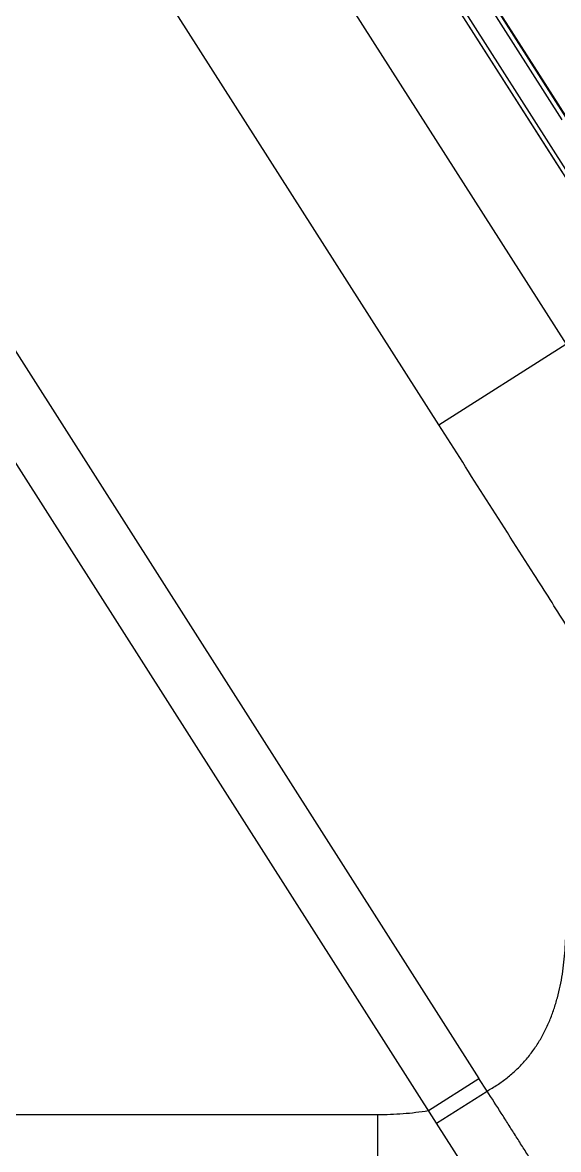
# Model space of a CAD drawing. Header units: millimetres. Extents: x 3299 to 14264, y 1863 to 5555.
# Drawn here: x 12496.6 to 12532.1, y 3827.7 to 3902.5 of the extents above; entities that cross this region are included whole.
import ezdxf

# ---------------------------------------------------------------- set-up
doc = ezdxf.new("R2010")
doc.units = ezdxf.units.MM

# ---------------------------------------------------------------- blocks, each defined once
blk = doc.blocks.new('1111')
at = {"color": 7, "linetype": 'Continuous'}
for p, q in [((16405.676, 7051.134), (16600.504, 6745.316)), ((16415.394, 7050.956), (16602.197, 6757.734)), ((16412.996, 7050.624), (16601.677, 6754.455)), ((16561.538, 6818.054), (16439.006, 7010.391)), ((16561.538, 6821.518), (16441.213, 7010.391)), ((16561.286, 6817.893), (16438.754, 7010.23)), ((16561.286, 6821.358), (16440.961, 7010.23)), ((16553.115, 6801.113), (16423.209, 7005.024)), ((16486.677, 6866.234), (16555.773, 6757.774)), ((16552.963, 6754.799), (16482.29, 6865.734)), ((16553.115, 6801.113), (16561.538, 6806.48)), ((16552.426, 6755.642), (16555.773, 6757.774)), ((16556.31, 6756.932), (16555.773, 6757.774)), ((16552.963, 6754.799), (16556.31, 6756.932)), ((16284.984, 6755.377), (16549.054, 6755.377)), ((16549.054, 6755.377), (16549.054, 6732.905)), ((16560.803, 6742.504), (16552.963, 6754.799))]:
    blk.add_line(p, q, dxfattribs=at)
for points, knots in [([(16561.538, 6787.885), (16560.836, 6788.987), (16558.029, 6793.397), (16555.221, 6797.806), (16553.115, 6801.113)], [0, 0, 0, 0, 0.249939, 1, 1, 1, 1]), ([(16556.31, 6756.932), (16556.543, 6757.06), (16557, 6757.333), (16557.648, 6757.8), (16558.252, 6758.322), (16558.807, 6758.897), (16559.307, 6759.52), (16559.752, 6760.183), (16560.139, 6760.881), (16560.472, 6761.607), (16560.751, 6762.355), (16560.982, 6763.119), (16561.167, 6763.896), (16561.359, 6764.942), (16561.504, 6766.265), (16561.538, 6767.329), (16561.538, 6767.861)], [0, 0, 0, 0, 0.062499, 0.124997, 0.187494, 0.249991, 0.312489, 0.374988, 0.43749, 0.499992, 0.562497, 0.625002, 0.687509, 0.750016, 0.875003, 1, 1, 1, 1]), ([(16563.816, 6745.163), (16563.503, 6745.653), (16562.877, 6746.633), (16561.936, 6748.102), (16560.996, 6749.572), (16560.214, 6750.798), (16559.59, 6751.78), (16559.123, 6752.517), (16558.655, 6753.254), (16558.188, 6753.991), (16557.721, 6754.728), (16557.096, 6755.709), (16556.626, 6756.444), (16556.31, 6756.932)], [0, 0, 0, 0, 0.124967, 0.249947, 0.374939, 0.49994, 0.562443, 0.624948, 0.687455, 0.749963, 0.812472, 0.874981, 1, 1, 1, 1]), ([(16549.054, 6755.377), (16549.336, 6755.377), (16549.9, 6755.386), (16550.746, 6755.432), (16551.589, 6755.514), (16552.148, 6755.594), (16552.426, 6755.642)], [0, 0, 0, 0, 0.25, 0.500006, 0.750006, 1, 1, 1, 1])]:
    blk.add_open_spline(points, degree=3, knots=knots, dxfattribs=at)
blk = doc.blocks.new('*U162')
blk.add_blockref('1111', (-16308.281, -6888.884))
blk = doc.blocks.new('*U163')
at = {"color": 0, "linetype": 'ByBlock', "lineweight": -2, "transparency": 16777216}
blk.add_blockref('*U162', (2400, 675), dxfattribs=at)

msp = doc.modelspace()

# ---------------------------------------------------------------- block references
msp.add_blockref('*U163', (9879.37292, 3288.5531))

doc.saveas('drawing.dxf')
